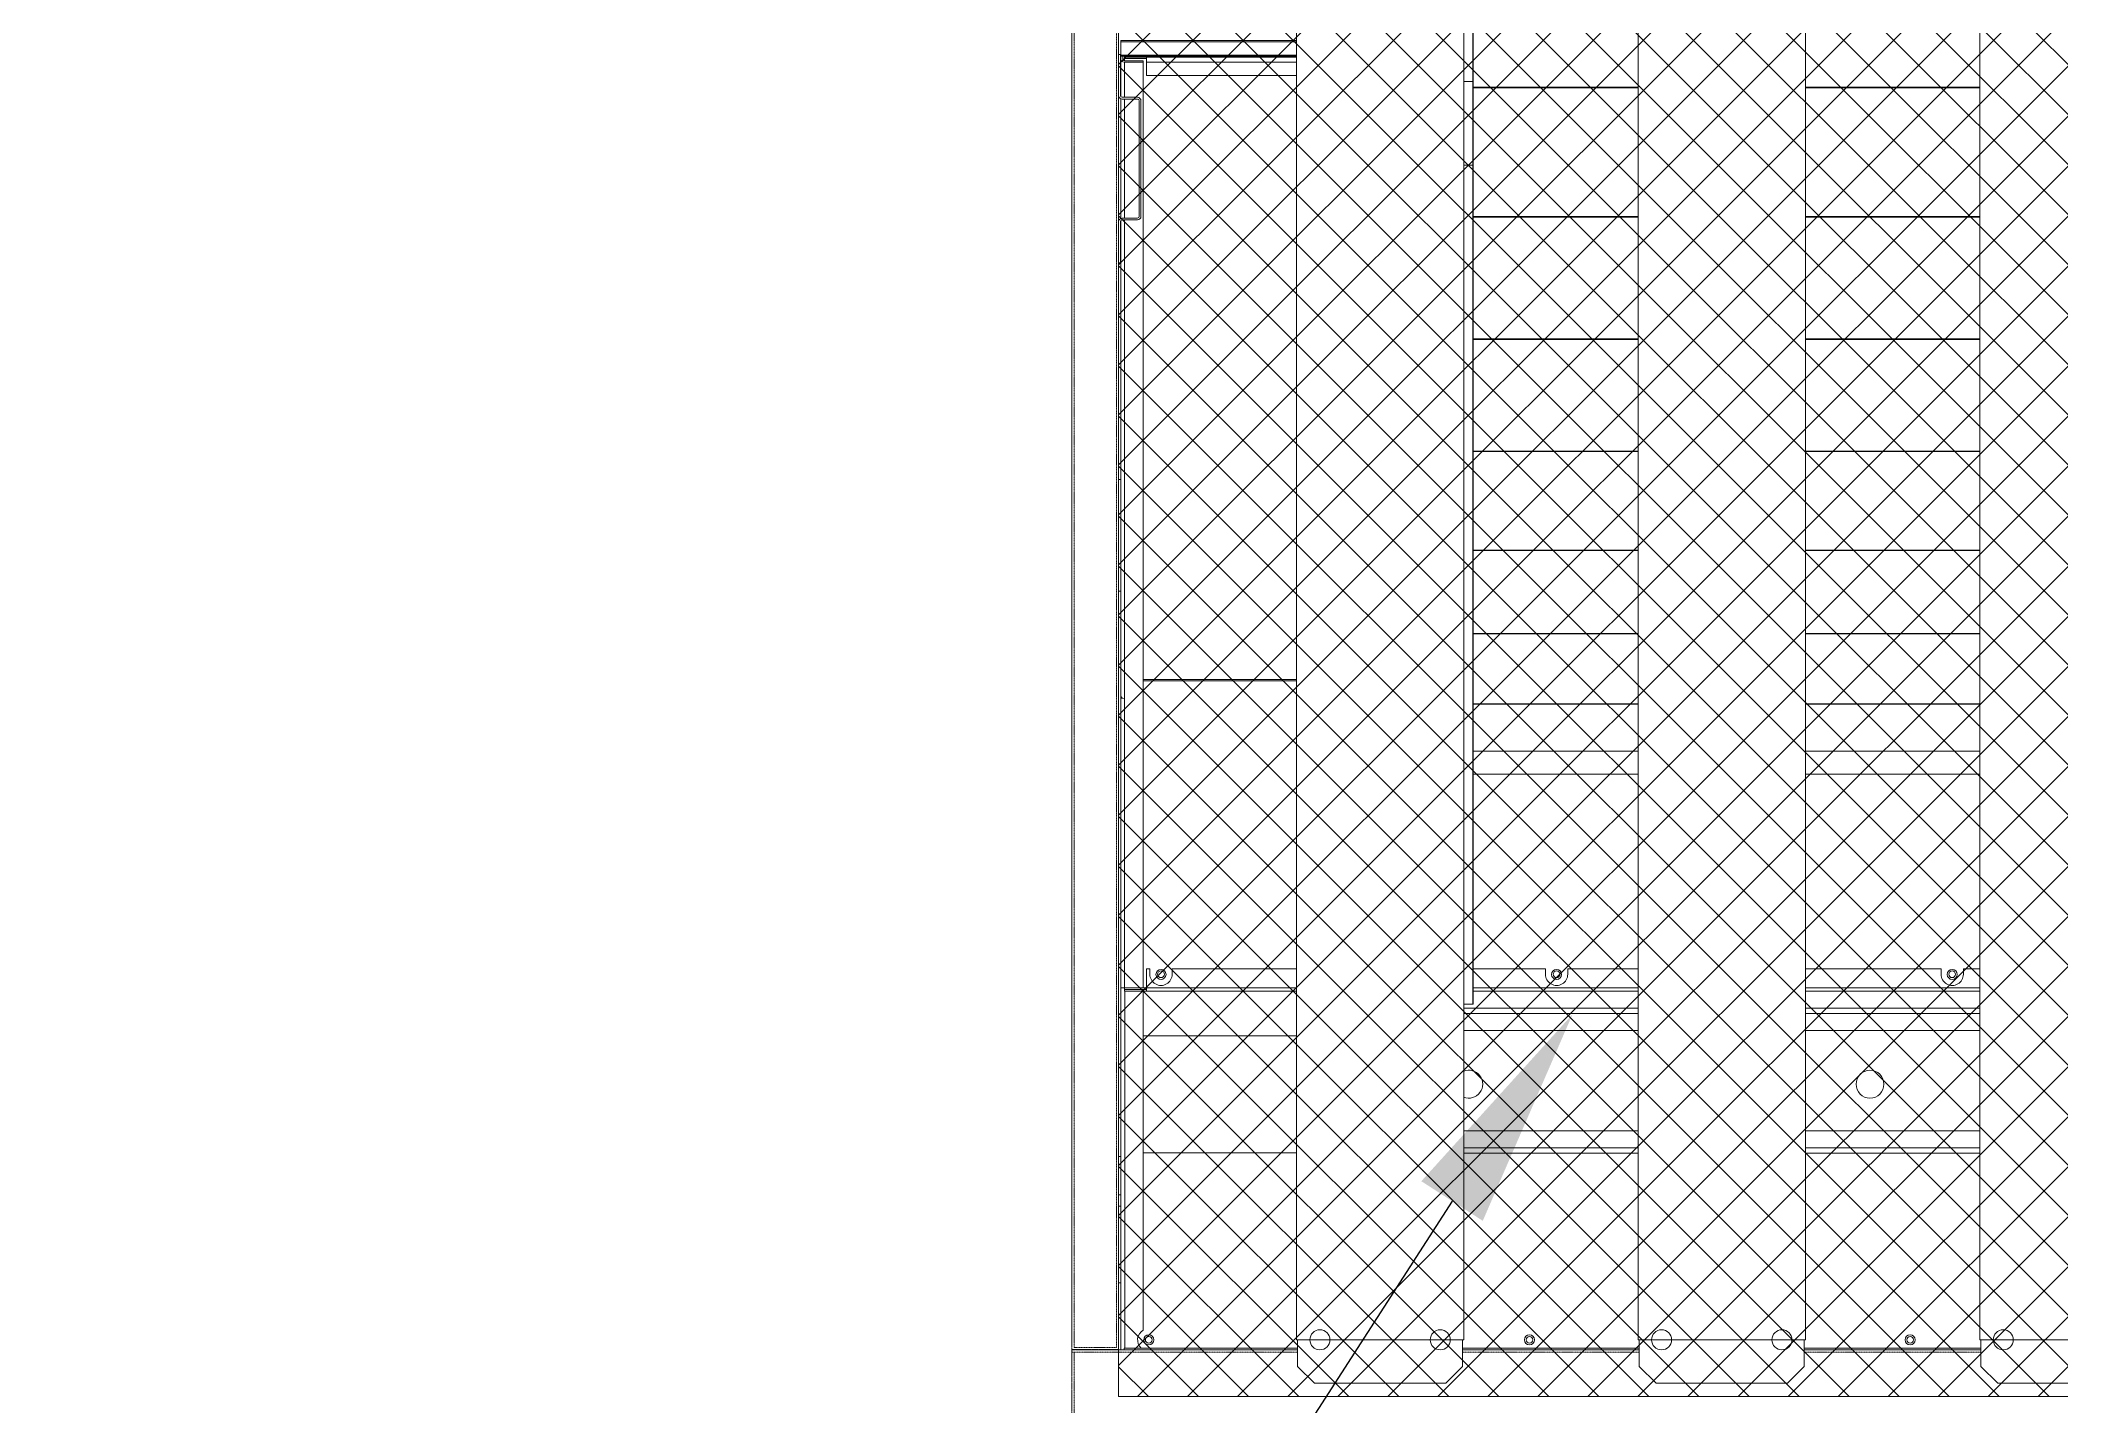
# Model space of a CAD drawing. Header units: millimetres. Extents: x -17070 to 48118, y -291348 to 33238.
# Drawn here: x 37583 to 39396, y 20123 to 21348 of the extents above; entities that cross this region are included whole.
import ezdxf
from ezdxf import colors
from ezdxf.entities.mleader import LeaderData, LeaderLine
from ezdxf.math import Vec2, Vec3

# ---------------------------------------------------------------- set-up
doc = ezdxf.new("R2010")
doc.units = ezdxf.units.MM
for name, pattern in [('CENTER', [2, 1.25, -0.25, 0.25, -0.25]), ('HIDDEN', [0.375, 0.25, -0.125]), ('HIDDENX2', [0.75, 0.5, -0.25])]:
    doc.linetypes.add(name, pattern=pattern)
for name, color, linetype in [('center', 1, 'CENTER'), ('HIDD', 2, 'HIDDENX2'), ('냉각탑_dim', 1, 'Continuous')]:
    doc.layers.add(name, color=color, linetype=linetype)
doc.styles.get("Standard").update_dxf_attribs({"font": 'arial.ttf'})

# ---------------------------------------------------------------- blocks, each defined once
blk = doc.blocks.new('3')
at = {"lineweight": 5}
h = blk.add_hatch(dxfattribs=at)
h.set_pattern_fill('ANSI37', scale=10)
h.set_pattern_definition([(45, (-866120.965, -357057.496), (-22.4506403, 22.4506403), []), (135, (-866120.965, -357057.496), (-22.4506403, -22.4506403), [])])
h.paths.add_polyline_path([(38550.6, 22210.8), (38550.6, 20130.8), (41166.6, 20130.8), (41166.6, 22210.8)])
at = {"color": 7, "lineweight": 20}
for p, q in [((38508.6, 20177.9), (38508.6, 23019.7)), ((38550.6, 20177.9), (38550.6, 23019.7)), ((38868.3, 20482.9), (38868.3, 21896.4)), ((38868.8, 20482.9), (38868.8, 21896.4)), ((38860.2, 20479.4), (39016.8, 20479.4)), ((38860.2, 20474.7), (39016.8, 20474.7)), ((39166.8, 20479.4), (39323.4, 20479.4)), ((39166.8, 20474.7), (39323.4, 20474.7)), ((38860.2, 20459.4), (39016.8, 20459.4)), ((39166.8, 20459.4), (39323.4, 20459.4)), ((39016.8, 20369.4), (38860.2, 20369.4)), ((39323.4, 20369.4), (39166.8, 20369.4)), ((39016.8, 20354.1), (38860.2, 20354.1)), ((39016.8, 20349.4), (38860.2, 20349.4)), ((39323.4, 20354.1), (39166.8, 20354.1)), ((39323.4, 20349.4), (39166.8, 20349.4)), ((38711.2, 20172.8), (38590.3, 20172.8)), ((39017.8, 20172.8), (38859.2, 20172.8)), ((39324.4, 20172.8), (39165.8, 20172.8))]:
    blk.add_line(p, q, dxfattribs=at)
at = {"lineweight": 20}
for p, q in [((38550.6, 20172.8), (38550.6, 22982.8)), ((38550.6, 20130.8), (38550.6, 22210.8)), ((38710.2, 20181.8), (38710.2, 22170.8)), ((38860.2, 20181.8), (38860.2, 22170.8)), ((39016.8, 20181.8), (39016.8, 22170.8)), ((39166.8, 20181.8), (39166.8, 22170.8)), ((39323.4, 20181.8), (39323.4, 22170.8)), ((38710.2, 20181.8), (38860.2, 20181.8)), ((38711.2, 20181.8), (38711.2, 20157.8)), ((38859.2, 20181.8), (38859.2, 20157.8)), ((39016.8, 20181.8), (39166.8, 20181.8)), ((39017.8, 20181.8), (39017.8, 20157.8)), ((39165.8, 20181.8), (39165.8, 20157.8)), ((39323.4, 20181.8), (39473.4, 20181.8)), ((39324.4, 20181.8), (39324.4, 20157.8)), ((38711.2, 20157.8), (38726.2, 20142.8)), ((38844.2, 20142.8), (38726.2, 20142.8)), ((38859.2, 20157.8), (38844.2, 20142.8)), ((39017.8, 20157.8), (39032.8, 20142.8)), ((39150.8, 20142.8), (39032.8, 20142.8)), ((39165.8, 20157.8), (39150.8, 20142.8)), ((39324.4, 20157.8), (39339.4, 20142.8)), ((39457.4, 20142.8), (39339.4, 20142.8)), ((41166.6, 20130.8), (38550.6, 20130.8))]:
    blk.add_line(p, q, dxfattribs=at)
at = {"color": 7, "lineweight": 20, "ltscale": 0.101388}
for p, q in [((38710.2, 21347.9), (38552.6, 21347.9)), ((38710.2, 21346.5), (38552.6, 21346.5)), ((38552.6, 21334.7), (38710.2, 21334.7)), ((38552.6, 21333.6), (38710.2, 21333.6))]:
    blk.add_line(p, q, dxfattribs=at)
at = {"color": 7, "lineweight": 20, "ltscale": 0.000773611}
blk.add_line((38552.6, 21346.5), (38552.6, 21347.9), dxfattribs=at)
at = {"color": 7, "lineweight": 20, "ltscale": 0.00658}
blk.add_line((38552.6, 21346.5), (38552.6, 21334.7), dxfattribs=at)
at = {"color": 7, "lineweight": 20, "ltscale": 0.000888889}
for p, q in [((38552.2, 21335.2), (38550.6, 21335.2)), ((38552.2, 21148.4), (38550.6, 21148.4)), ((38555.7, 20496.3), (38555.7, 20494.7)), ((38555.6, 20174.4), (38555.6, 20172.8))]:
    blk.add_line(p, q, dxfattribs=at)
at = {"color": 7, "lineweight": 20, "ltscale": 0.0205}
for p, q in [((38552.2, 21298.3), (38552.2, 21335.2)), ((38552.2, 21185.3), (38552.2, 21148.4))]:
    blk.add_line(p, q, dxfattribs=at)
at = {"color": 7, "lineweight": 20, "ltscale": 0.000590625}
blk.add_line((38552.6, 21333.6), (38552.6, 21334.7), dxfattribs=at)
at = {"color": 7, "lineweight": 20, "ltscale": 0.00164}
for p, q in [((38552.6, 21333.6), (38552.6, 21330.6)), ((38554.2, 21333.6), (38554.2, 21330.6))]:
    blk.add_line(p, q, dxfattribs=at)
at = {"color": 7, "lineweight": 20, "ltscale": 0.01856}
blk.add_line((38552.6, 21330.6), (38552.6, 21297.2), dxfattribs=at)
at = {"color": 7, "lineweight": 20, "ltscale": 0.000403556}
blk.add_line((38555.7, 21333.6), (38555.7, 21332.9), dxfattribs=at)
at = {"color": 7, "lineweight": 20, "ltscale": 0.011111}
for p, q in [((38575.7, 21332.9), (38555.7, 21332.9)), ((38555.7, 21331.7), (38575.7, 21331.7)), ((38555.7, 20497.8), (38575.7, 20497.8)), ((38575.7, 20496.3), (38555.7, 20496.3)), ((38555.7, 20494.7), (38575.7, 20494.7))]:
    blk.add_line(p, q, dxfattribs=at)
at = {"color": 7, "lineweight": 20, "ltscale": 0.000638044}
blk.add_line((38555.7, 21331.7), (38555.7, 21332.9), dxfattribs=at)
at = {"color": 7, "lineweight": 20, "ltscale": 0.001178}
blk.add_line((38555.7, 21331.7), (38555.7, 21329.6), dxfattribs=at)
at = {"color": 7, "lineweight": 20, "ltscale": 0.009389}
for p, q in [((38572.6, 21329.6), (38555.7, 21329.6)), ((38572.6, 21328.5), (38555.7, 21328.5)), ((38575.7, 20514.7), (38575.7, 20497.8)), ((38572.6, 20497.8), (38555.7, 20497.8))]:
    blk.add_line(p, q, dxfattribs=at)
at = {"color": 7, "lineweight": 20, "ltscale": 0.017627}
blk.add_line((38555.7, 21328.5), (38555.7, 21296.8), dxfattribs=at)
at = {"color": 7, "lineweight": 20, "ltscale": 0.000618889}
blk.add_line((38572.6, 21329.6), (38572.6, 21328.5), dxfattribs=at)
at = {"color": 7, "lineweight": 20, "ltscale": 0.317284}
blk.add_line((38572.6, 20757.4), (38572.6, 21328.5), dxfattribs=at)
at = {"color": 7, "lineweight": 20, "ltscale": 0.088555}
for p, q in [((38710.2, 21332.9), (38575.7, 21332.9)), ((38710.2, 21328.5), (38575.7, 21328.5)), ((38575.7, 21316.3), (38710.2, 21316.3))]:
    blk.add_line(p, q, dxfattribs=at)
at = {"color": 7, "lineweight": 20, "ltscale": 0.002435}
blk.add_line((38575.7, 21332.9), (38575.7, 21328.5), dxfattribs=at)
at = {"color": 7, "lineweight": 20, "ltscale": 0.006739}
blk.add_line((38575.7, 21316.3), (38575.7, 21328.5), dxfattribs=at)
at = {"color": 7, "lineweight": 20, "ltscale": 0.033333}
for p, q in [((38868.3, 21310.9), (38860.2, 21310.9)), ((38860.2, 21235.9), (38868.3, 21235.9))]:
    blk.add_line(p, q, dxfattribs=at)
at = {"color": 7, "lineweight": 20, "ltscale": 0.041667}
blk.add_line((38868.3, 21310.9), (38868.3, 21235.9), dxfattribs=at)
at = {"color": 7, "lineweight": 20, "ltscale": 0.373111}
for p, q in [((39016.8, 21305.9), (38868.8, 21305.9)), ((38868.8, 21305.8), (39016.8, 21305.8)), ((38868.8, 21305.6), (39016.8, 21305.6)), ((39016.8, 21305.4), (38868.8, 21305.4)), ((39323.4, 21305.9), (39166.8, 21305.9)), ((39166.8, 21305.8), (39323.4, 21305.8)), ((39166.8, 21305.6), (39323.4, 21305.6)), ((39323.4, 21305.4), (39166.8, 21305.4)), ((39016.8, 21189.8), (38868.8, 21189.8)), ((38868.8, 21189.7), (39016.8, 21189.7)), ((38868.8, 21189.4), (39016.8, 21189.4)), ((39016.8, 21189.3), (38868.8, 21189.3)), ((39323.4, 21189.8), (39166.8, 21189.8)), ((39166.8, 21189.7), (39323.4, 21189.7)), ((39166.8, 21189.4), (39323.4, 21189.4)), ((39323.4, 21189.3), (39166.8, 21189.3)), ((39016.8, 21080), (38868.8, 21080)), ((38868.8, 21079.9), (39016.8, 21079.9)), ((38868.8, 21079.7), (39016.8, 21079.7)), ((39016.8, 21079.6), (38868.8, 21079.6)), ((39323.4, 21080), (39166.8, 21080)), ((39166.8, 21079.9), (39323.4, 21079.9)), ((39166.8, 21079.7), (39323.4, 21079.7)), ((39323.4, 21079.6), (39166.8, 21079.6)), ((39016.8, 20979.3), (38868.8, 20979.3)), ((38868.8, 20979.2), (39016.8, 20979.2)), ((38868.8, 20979), (39016.8, 20979)), ((39016.8, 20978.9), (38868.8, 20978.9)), ((39323.4, 20979.3), (39166.8, 20979.3)), ((39166.8, 20979.2), (39323.4, 20979.2)), ((39166.8, 20979), (39323.4, 20979)), ((39323.4, 20978.9), (39166.8, 20978.9)), ((39016.8, 20890.4), (38868.8, 20890.4)), ((38868.8, 20890.3), (39016.8, 20890.3)), ((38868.8, 20890.2), (39016.8, 20890.2)), ((39016.8, 20890.1), (38868.8, 20890.1)), ((39323.4, 20890.4), (39166.8, 20890.4)), ((39166.8, 20890.3), (39323.4, 20890.3)), ((39166.8, 20890.2), (39323.4, 20890.2)), ((39323.4, 20890.1), (39166.8, 20890.1)), ((39016.8, 20815.6), (38868.8, 20815.6)), ((38868.8, 20815.5), (39016.8, 20815.5)), ((38868.8, 20815.3), (39016.8, 20815.3)), ((39016.8, 20815.3), (38868.8, 20815.3)), ((39323.4, 20815.6), (39166.8, 20815.6)), ((39166.8, 20815.5), (39323.4, 20815.5)), ((39166.8, 20815.3), (39323.4, 20815.3)), ((39323.4, 20815.3), (39166.8, 20815.3)), ((38868.8, 20752.5), (39016.8, 20752.5)), ((39016.8, 20752.5), (38868.8, 20752.5)), ((38868.8, 20752.4), (39016.8, 20752.4)), ((39016.8, 20752.3), (38868.8, 20752.3)), ((39166.8, 20752.5), (39323.4, 20752.5)), ((39323.4, 20752.5), (39166.8, 20752.5)), ((39166.8, 20752.4), (39323.4, 20752.4)), ((39323.4, 20752.3), (39166.8, 20752.3)), ((38868.8, 20710.1), (39016.8, 20710.1)), ((39016.8, 20710.1), (38868.8, 20710.1)), ((38868.8, 20710), (39016.8, 20710)), ((39016.8, 20710), (38868.8, 20710)), ((39166.8, 20710.1), (39323.4, 20710.1)), ((39323.4, 20710.1), (39166.8, 20710.1)), ((39166.8, 20710), (39323.4, 20710)), ((39323.4, 20710), (39166.8, 20710)), ((38868.8, 20689.5), (39016.8, 20689.5)), ((38868.8, 20689.5), (39016.8, 20689.5)), ((39016.8, 20689.5), (38868.8, 20689.5)), ((39166.8, 20689.5), (39323.4, 20689.5)), ((39166.8, 20689.5), (39323.4, 20689.5)), ((39323.4, 20689.5), (39166.8, 20689.5)), ((38868.8, 20497.8), (39016.8, 20497.8)), ((38868.8, 20494.7), (39016.8, 20494.7)), ((39166.8, 20497.8), (39323.4, 20497.8)), ((39166.8, 20494.7), (39323.4, 20494.7))]:
    blk.add_line(p, q, dxfattribs=at)
at = {"color": 7, "lineweight": 20, "ltscale": 0.059557}
blk.add_line((38552.6, 21295.4), (38552.6, 21188.1), dxfattribs=at)
at = {"color": 7, "lineweight": 20, "ltscale": 0.007667}
for p, q in [((38553.7, 21296.8), (38567.5, 21296.8)), ((38553.7, 21295.2), (38567.5, 21295.2)), ((38553.7, 21188.4), (38567.5, 21188.4)), ((38553.7, 21186.8), (38567.5, 21186.8))]:
    blk.add_line(p, q, dxfattribs=at)
at = {"color": 7, "lineweight": 20, "ltscale": 0.059333}
blk.add_line((38555.7, 21295.2), (38555.7, 21188.4), dxfattribs=at)
at = {"color": 7, "lineweight": 20, "ltscale": 0.057667}
for p, q in [((38569, 21189.9), (38569, 21293.7)), ((38570.6, 21189.9), (38570.6, 21293.7))]:
    blk.add_line(p, q, dxfattribs=at)
at = {"color": 7, "lineweight": 20, "ltscale": 0.129183}
blk.add_line((38552.6, 21186.3), (38552.6, 20953.7), dxfattribs=at)
at = {"color": 7, "lineweight": 20, "ltscale": 0.238546}
blk.add_line((38555.7, 21186.8), (38555.7, 20757.4), dxfattribs=at)
at = {"color": 7, "lineweight": 20, "ltscale": 0.001111}
for p, q in [((38550.6, 20953.7), (38552.6, 20953.7)), ((38550.6, 20853.7), (38552.6, 20853.7)), ((38550.6, 20346.3), (38552.6, 20346.3))]:
    blk.add_line(p, q, dxfattribs=at)
at = {"color": 7, "lineweight": 20, "ltscale": 0.055556}
blk.add_line((38552.6, 20853.7), (38552.6, 20953.7), dxfattribs=at)
at = {"color": 7, "lineweight": 20, "ltscale": 0.052341}
blk.add_line((38552.6, 20853.7), (38552.6, 20759.5), dxfattribs=at)
at = {"color": 7, "lineweight": 20, "ltscale": 0.001029}
blk.add_line((38552.6, 20759.5), (38552.6, 20757.7), dxfattribs=at)
at = {"color": 7, "lineweight": 20, "ltscale": 0.144377}
for p, q in [((38552.6, 20757.7), (38552.6, 20497.8)), ((38555.7, 20757.7), (38555.7, 20497.8)), ((38572.6, 20757.7), (38572.6, 20497.8))]:
    blk.add_line(p, q, dxfattribs=at)
at = {"color": 7, "lineweight": 20, "ltscale": 0.000839807}
blk.add_line((38552.6, 20757.7), (38554.1, 20757.7), dxfattribs=at)
at = {"color": 7, "lineweight": 20, "ltscale": 0.092055}
for p, q in [((38572.6, 20774.3), (38710.2, 20774.3)), ((38572.6, 20773.3), (38710.2, 20773.3))]:
    blk.add_line(p, q, dxfattribs=at)
at = {"color": 7, "lineweight": 20, "ltscale": 0.001611}
blk.add_line((38578.6, 20514.7), (38575.7, 20514.7), dxfattribs=at)
at = {"color": 7, "lineweight": 20, "ltscale": 0.002747}
for p, q in [((38578.6, 20514.7), (38578.6, 20509.8)), ((38598.6, 20509.8), (38598.6, 20514.7)), ((38933.6, 20509.8), (38933.6, 20514.7)), ((38953.6, 20514.7), (38953.6, 20509.8)), ((39288.6, 20509.8), (39288.6, 20514.7)), ((39308.6, 20514.7), (39308.6, 20509.8))]:
    blk.add_line(p, q, dxfattribs=at)
at = {"color": 7, "lineweight": 20, "ltscale": 0.077611}
blk.add_line((38710.2, 20514.7), (38598.6, 20514.7), dxfattribs=at)
at = {"color": 7, "lineweight": 20, "ltscale": 0.036001}
blk.add_line((38933.6, 20514.7), (38868.8, 20514.7), dxfattribs=at)
at = {"color": 7, "lineweight": 20, "ltscale": 0.186111}
for p, q in [((39016.8, 20514.7), (38953.6, 20514.7)), ((39288.6, 20514.7), (39166.8, 20514.7))]:
    blk.add_line(p, q, dxfattribs=at)
at = {"color": 7, "lineweight": 20, "ltscale": 0.128777}
blk.add_line((39323.4, 20514.7), (39308.6, 20514.7), dxfattribs=at)
at = {"color": 7, "lineweight": 20, "ltscale": 0.001722}
for p, q in [((38552.6, 20497.8), (38555.7, 20497.8)), ((38575.7, 20494.7), (38575.7, 20497.8))]:
    blk.add_line(p, q, dxfattribs=at)
at = {"color": 7, "lineweight": 20, "ltscale": 0.180579}
blk.add_line((38552.6, 20497.8), (38552.6, 20172.8), dxfattribs=at)
at = {"color": 7, "lineweight": 20, "ltscale": 0.000833333}
blk.add_line((38555.7, 20497.8), (38555.7, 20496.3), dxfattribs=at)
at = {"color": 7, "lineweight": 20, "ltscale": 0.177968}
blk.add_line((38556.1, 20494.7), (38556.1, 20174.4), dxfattribs=at)
at = {"color": 7, "lineweight": 20, "ltscale": 0.169047}
blk.add_line((38572.6, 20190.4), (38572.6, 20494.7), dxfattribs=at)
at = {"color": 7, "lineweight": 20, "ltscale": 0.090333}
for p, q in [((38575.7, 20497.8), (38710.2, 20497.8)), ((38575.7, 20494.7), (38710.2, 20494.7))]:
    blk.add_line(p, q, dxfattribs=at)
at = {"color": 7, "lineweight": 20, "ltscale": 0.032222}
for q in [(38868.8, 20482.9), (38868.3, 20482.9)]:
    blk.add_line((38860.2, 20482.9), q, dxfattribs=at)
at = {"color": 7, "lineweight": 20, "ltscale": 0.090111}
blk.add_line((38572.6, 20454.6), (38710.2, 20454.6), dxfattribs=at)
at = {"color": 7, "lineweight": 20, "ltscale": 0.0919}
blk.add_line((38710.2, 20349.6), (38572.6, 20349.6), dxfattribs=at)
at = {"color": 7, "lineweight": 20, "ltscale": 0.001112}
for p, q in [((38550.6, 20311.8), (38552.6, 20311.8)), ((38550.6, 20301.8), (38552.6, 20301.8)), ((38550.6, 20232.8), (38552.6, 20232.8))]:
    blk.add_line(p, q, dxfattribs=at)
at = {"color": 7, "lineweight": 20, "ltscale": 0.036444}
blk.add_line((38513.3, 20172.8), (38578.9, 20172.8), dxfattribs=at)
at = {"color": 7, "lineweight": 20, "ltscale": 0.481667}
for p, q in [((38711.2, 20174.4), (38555.6, 20174.4)), ((38711.2, 20172.8), (38555.6, 20172.8)), ((39017.8, 20174.4), (38859.2, 20174.4)), ((39017.8, 20172.8), (38859.2, 20172.8)), ((39324.4, 20174.4), (39165.8, 20174.4)), ((39324.4, 20172.8), (39165.8, 20172.8))]:
    blk.add_line(p, q, dxfattribs=at)
at = {"color": 7, "lineweight": 20}
for centre, radius in [((38588.6, 20509.7), 4.5), ((38588.6, 20509.8), 3), ((38943.6, 20509.7), 4.5), ((38943.6, 20509.8), 3), ((39298.6, 20509.7), 4.5), ((39298.6, 20509.8), 3), ((39224.8, 20411.2), 12.5), ((38577.6, 20181.8), 4.5), ((38577.6, 20181.8), 3), ((38919.2, 20181.8), 4.5), ((38919.2, 20181.8), 3), ((39260.8, 20181.8), 4.5), ((39260.8, 20181.8), 3)]:
    blk.add_circle(centre, radius, dxfattribs=at)
at = {"lineweight": 20}
for centre in [(38731.2, 20181.8), (38839.2, 20181.8), (39037.8, 20181.8), (39145.8, 20181.8), (39344.4, 20181.8)]:
    blk.add_circle(centre, 9, dxfattribs=at)
at = {"color": 7, "lineweight": 20}
for centre, radius, start, end in [((38553.7, 21298.3), 3.1, 180, 270), ((38553.7, 21298.3), 1.5, 180, 270), ((38567.5, 21293.7), 3.1, 0, 90), ((38567.5, 21293.7), 1.5, 0, 90), ((38553.7, 21185.3), 3.1, 90, 180), ((38553.7, 21185.3), 1.5, 90, 180), ((38567.5, 21189.9), 3.1, 270, 0), ((38567.5, 21189.9), 1.5, 270, 0), ((38547.5, 20889.9), 3.1, 359.4645, 0), ((38547.5, 20881.7), 3.1, 0, 0.5316), ((38547.5, 20527.9), 3.1, 359.3699, 0), ((38588.6, 20509.8), 10, 179.9999, 0), ((38943.6, 20509.8), 10, 179.9999, 0), ((39298.6, 20509.8), 10, 179.9999, 0), ((38864.8, 20411.2), 12.5, 248.4077, 111.5923), ((39275.1, 20354.1), 4.7, 270, 270.2807), ((39284.5, 20354.1), 4.7, 269.7193, 270), ((38577.6, 20181.8), 10, 119.9997, 227.731)]:
    blk.add_arc(centre, radius, start, end, dxfattribs=at)
for centre, major_axis in [((38555.7, 21330.6), (-3.1, 0)), ((38555.7, 21330.6), (-1.5, 0)), ((38555.7, 20759.5), (-3.1, 0))]:
    blk.add_ellipse(centre, major_axis=major_axis, ratio=0.69625, start_param=0, end_param=1.570796, dxfattribs=at)
at = {"layer": 'center', "lineweight": 20}
for p, q in [((38508.6, 23022.8), (38508.6, 20022.8)), ((38550.6, 22982.6), (38550.6, 20173)), ((38508.6, 20173), (38550.6, 20173)), ((38711.2, 20172.8), (38508.6, 20172.8)), ((39017.8, 20172.8), (38859.2, 20172.8)), ((39324.4, 20172.8), (39165.8, 20172.8))]:
    blk.add_line(p, q, dxfattribs=at)
at = {"layer": 'HIDD', "linetype": 'HIDDEN', "lineweight": 20}
for p, q in [((38548.6, 22980.6), (38548.6, 20175)), ((38510.6, 20175), (38510.6, 22166.8)), ((38711.2, 20170.8), (38508.6, 20170.8)), ((38510.6, 20175), (38548.6, 20175)), ((38510.6, 20170.8), (38510.6, 20022.8)), ((39017.8, 20170.8), (38859.2, 20170.8)), ((39324.4, 20170.8), (39165.8, 20170.8))]:
    blk.add_line(p, q, dxfattribs=at)

msp = doc.modelspace()

# ---------------------------------------------------------------- block references
msp.add_blockref('3', (0, 0))

# ---------------------------------------------------------------- leaders
at = {"layer": '냉각탑_dim', "lineweight": -3}
ml = msp.add_multileader_mtext('Standard', dxfattribs=at)
ml.set_content('')
ml.set_leader_properties(color=256)
ml.build(insert=Vec2(0, 0))
ml.multileader.update_dxf_attribs({"text_right_attachment_type": 6, "dogleg_length": 5, "arrow_head_size": 199.5, "scale": 30})
ctx = ml.context
ctx.base_point, ctx.scale, ctx.char_height, ctx.arrow_head_size, ctx.landing_gap_size, ctx.plane_origin = Vec3(37583, 18651.4), 30, 7.18, 199.5, 3.59, Vec3(39088, 18977.1)
ctx.right_attachment, ctx.text_align_type = 6, 2
notes = []
notes.append((ctx, [(0, (1, 1, 0), (37782.5, 18651.4), (-1, 0), 199.5, [(0, [(38957.9, 20474)], 0, [])])]))
ctx.mtext, ml.multileader.dxf.content_type = None, 0
for ctx, leaders in notes:
    for number, flags, end, landing, length, lines in leaders:
        leader = LeaderData()
        leader.index, (leader.has_last_leader_line, leader.has_dogleg_vector, leader.attachment_direction) = number, flags
        leader.last_leader_point, leader.dogleg_vector, leader.dogleg_length = Vec3(end), Vec3(landing), length
        for number, points, colour, breaks in lines:
            line = LeaderLine()
            line.index, line.vertices, line.color, line.breaks = number, Vec3.list(points), colors.encode_raw_color(colour), breaks
            leader.lines.append(line)
        ctx.leaders.append(leader)

doc.saveas('drawing.dxf')
